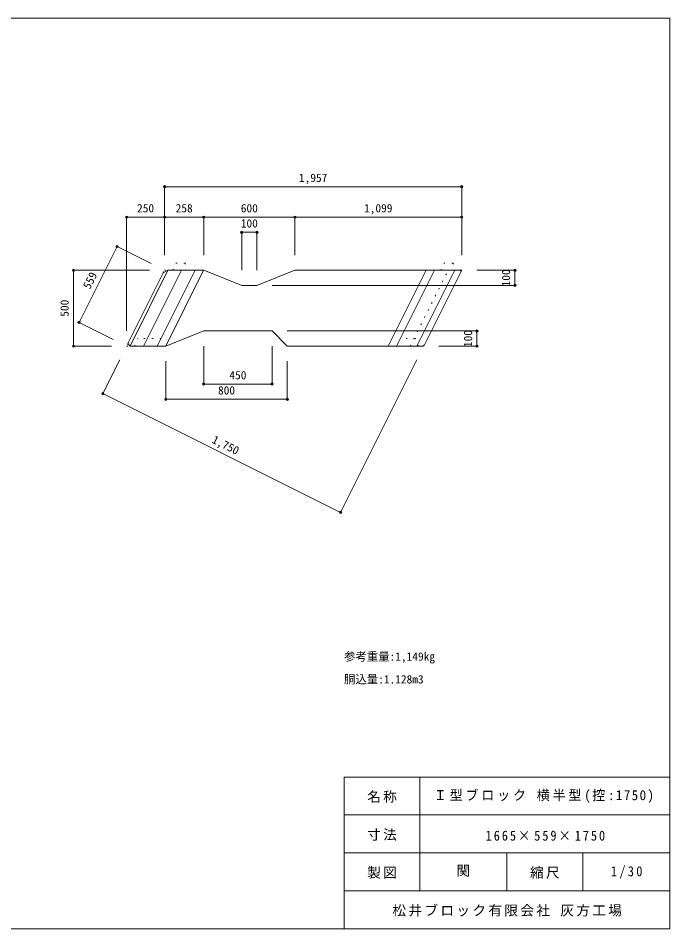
# Model space of a CAD drawing. Units: millimetres, scale not verified. Extents: x 165 to 8745, y 150 to 6150.
# Drawn here: x 4455 to 8745, y 150 to 6150 of the extents above; entities that cross this region are included whole.
import ezdxf
from ezdxf.enums import TextEntityAlignment as Align

# ---------------------------------------------------------------- set-up
doc = ezdxf.new("R2010")
doc.units = ezdxf.units.MM
doc.header["$LTSCALE"] = 30
doc.header["$PDMODE"] = 32
doc.header["$PDSIZE"] = 15
doc.linetypes.add('DOTTED', pattern=[1.75, 0.25, -1.5])
for name, color, linetype, lineweight in [('_0-0_', 7, 'Continuous', 18), ('_0-1_', 7, 'Continuous', 18), ('_0-2_', 4, 'Continuous', 9)]:
    doc.layers.add(name, color=color, linetype=linetype, lineweight=lineweight)
doc.styles.add('ＭＳ ゴシック', font='')
doc.styles.get('ＭＳ ゴシック').set_extended_font_data('MS Gothic')

msp = doc.modelspace()

# ---------------------------------------------------------------- linework, layer by layer
at = {"layer": '_0-0_'}
for p, q in [((8745, 6150), (165, 6150)), ((8745, 150), (8745, 6150)), ((8745, 1150), (6600, 1150)), ((6600, 150), (6600, 1150)), ((7100, 400), (7100, 1150)), ((8745, 900), (6600, 900)), ((8745, 650), (6600, 650)), ((7672.5, 400), (7672.5, 650)), ((8172.5, 400), (8172.5, 650)), ((8745, 400), (6600, 400)), ((165, 150), (8745, 150))]:
    msp.add_line(p, q, dxfattribs=at)
at = {"layer": '_0-1_', "linetype": 'DOTTED'}
for p, q in [((5473.77, 4489.12), (5493.77, 4536.12)), ((5553.77, 4536.12), (5493.77, 4536.12)), ((5553.77, 4536.12), (5573.77, 4489.12)), ((7237.33, 4489.12), (7257.33, 4536.12)), ((7317.33, 4536.12), (7257.33, 4536.12)), ((7317.33, 4536.12), (7337.33, 4489.12)), ((5409.83, 4471.23), (5418.77, 4489.12)), ((5418.77, 4489.12), (5441.13, 4489.12)), ((7035.89, 3989.12), (7285.89, 4489.12)), ((7375.33, 4489.12), (7365.33, 4489.12)), ((7370.86, 4480.18), (7375.33, 4489.12)), ((5220.77, 3989.12), (5242.05, 4039.12)), ((5395.02, 4039.12), (5242.05, 4039.12)), ((7069.06, 4039.12), (6971.45, 4039.12)), ((7090.33, 3989.12), (7069.06, 4039.12)), ((5177.72, 4007.01), (5168.77, 3989.12)), ((5168.77, 3989.12), (5191.13, 3989.12)), ((7115.33, 3989.12), (7125.33, 3989.12)), ((7125.33, 3989.12), (7129.8, 3998.06))]:
    msp.add_line(p, q, dxfattribs=at)
at = {"layer": '_0-1_'}
for p, q in [((5177.72, 4007.01), (5409.83, 4471.23)), ((5191.13, 3989.12), (5441.13, 4489.12)), ((5280.58, 3989.12), (5530.58, 4489.12)), ((5370.02, 3989.12), (5620.02, 4489.12)), ((5409.83, 4471.23), (5441.13, 4489.12)), ((5425.92, 3989.12), (5675.92, 4489.12)), ((5441.13, 4489.12), (5676.77, 4489.12)), ((5926.77, 4389.12), (5676.77, 4489.12)), ((6026.77, 4389.12), (6276.77, 4489.12)), ((6276.77, 4489.12), (7365.33, 4489.12)), ((6890.54, 3989.12), (7140.54, 4489.12)), ((6946.45, 3989.12), (7196.45, 4489.12)), ((7330.61, 4489.12), (7080.61, 3989.12)), ((7370.86, 4480.18), (7129.8, 3998.06)), ((7365.33, 4489.12), (7370.86, 4480.18)), ((6026.77, 4389.12), (5926.77, 4389.12)), ((5676.77, 4089.12), (5426.77, 3989.12)), ((6126.77, 4089.12), (5676.77, 4089.12)), ((6126.77, 4089.12), (6226.77, 3989.12)), ((5177.72, 4007.01), (5191.13, 3989.12)), ((5191.13, 3989.12), (5426.77, 3989.12)), ((6226.77, 3989.12), (7115.33, 3989.12)), ((7115.33, 3989.12), (7129.8, 3998.06))]:
    msp.add_line(p, q, dxfattribs=at)
at = {"layer": '_0-2_'}
for p, q in [((5418.77, 5039.12), (5418.77, 4589.12)), ((5418.77, 5039.12), (7375.33, 5039.12)), ((7375.33, 5039.12), (7375.33, 4589.12)), ((5168.77, 4839.12), (7375.33, 4839.12)), ((5168.77, 4839.12), (5168.77, 4089.12)), ((5676.77, 4839.12), (5676.77, 4589.12)), ((6276.77, 4839.12), (6276.77, 4589.12)), ((5926.77, 4739.12), (6026.77, 4739.12)), ((5926.77, 4739.12), (5926.77, 4489.12)), ((6026.77, 4739.12), (6026.77, 4489.12)), ((4855.72, 4145.64), (5105.72, 4645.64)), ((5105.72, 4645.64), (5329.33, 4533.84)), ((4818.77, 3989.12), (4818.77, 4489.12)), ((4818.77, 4489.12), (5318.77, 4489.12)), ((7725.33, 4489.12), (7475.33, 4489.12)), ((7725.33, 4489.12), (7725.33, 4389.12)), ((7725.33, 4389.12), (6126.77, 4389.12)), ((4855.72, 4145.64), (5079.33, 4033.84)), ((7475.33, 4089.12), (6226.77, 4089.12)), ((7475.33, 3989.12), (7475.33, 4089.12)), ((4818.77, 3989.12), (5068.77, 3989.12)), ((5676.77, 3739.12), (5676.77, 3989.12)), ((6126.77, 3739.12), (6126.77, 3989.12)), ((7475.33, 3989.12), (7225.33, 3989.12)), ((5012.25, 3676.07), (5124.05, 3899.68)), ((5012.25, 3676.07), (5124.05, 3899.68)), ((5426.77, 3639.12), (5426.77, 3889.12)), ((6226.77, 3639.12), (6226.77, 3889.12)), ((6577.5, 2893.45), (7080.61, 3899.68)), ((6126.77, 3739.12), (5676.77, 3739.12)), ((5012.25, 3676.07), (6577.5, 2893.45)), ((6226.77, 3639.12), (5426.77, 3639.12))]:
    msp.add_line(p, q, dxfattribs=at)
for p in [(5418.77, 5039.12), (7375.33, 5039.12), (5168.77, 4839.12), (5418.77, 4839.12), (5676.77, 4839.12), (6276.77, 4839.12), (7375.33, 4839.12), (5926.77, 4739.12), (6026.77, 4739.12), (5105.72, 4645.64), (4818.77, 4489.12), (7725.33, 4489.12), (7725.33, 4389.12), (4855.72, 4145.64), (7475.33, 4089.12), (4818.77, 3989.12), (7475.33, 3989.12), (5676.77, 3739.12), (6126.77, 3739.12), (5012.25, 3676.07), (5426.77, 3639.12), (6226.77, 3639.12), (6577.5, 2893.45)]:
    msp.add_point(p, dxfattribs=at)

# ---------------------------------------------------------------- texts
at = {"layer": '_0-0_', "color": 4, "style": 'ＭＳ ゴシック'}
for s, p in [('参考重量:1,149㎏', (6600, 1900)), ('胴込量:1.128m3', (6600, 1750))]:
    msp.add_text(s, height=54.99, dxfattribs=at).set_placement(p, align=Align.BOTTOM_LEFT)
at = {"layer": '_0-0_', "style": 'ＭＳ ゴシック'}
msp.add_text('関', height=65.98, dxfattribs=at).set_placement((7341.25, 480), align=Align.BOTTOM_LEFT)
at = {"layer": '_0-0_', "char_height": 65.98, "attachment_point": 7, "style": 'ＭＳ ゴシック'}
for s, insert in [('\\T1.17;名称', (6752.5, 980)), ('\\T1.22;\\W0.95;Ｉ型ブロック\\~横半型(控:1750)', (7191.25, 980)), ('\\T1.17;寸法', (6752.5, 730)), ('\\T1.32;\\W0.9;1665×559×1750', (7532.5, 730)), ('\\T1.17;製図', (6752.5, 480)), ('\\T1.17;縮尺', (7825, 480)), ('\\T1.38;\\W0.9;1/30', (8357.5, 480)), ('\\T1.17;松井ブロック有限会社\\~灰方工場', (6918.75, 230))]:
    msp.add_mtext(s, dxfattribs=dict(at, insert=insert))
at = {"layer": '_0-2_', "style": 'ＭＳ ゴシック'}
for s, p in [('1,957', (6303.3, 5054.12)), ('250', (5237.52, 4854.12)), ('258', (5491.52, 4854.12)), ('600', (5920.52, 4854.12)), ('1,099', (6732.3, 4854.12)), ('100', (5920.52, 4754.12)), ('450', (5845.52, 3754.12)), ('800', (5770.52, 3654.12))]:
    msp.add_text(s, height=54.99, dxfattribs=at).set_placement(p, align=Align.BOTTOM_LEFT)
for s, rotation, p in [('559', 63.435, (4942.15, 4352.04)), ('100', 90, (7710.33, 4382.87)), ('500', 90, (4803.77, 4182.87)), ('100', 90, (7460.33, 3982.87)), ('1,750', 333.435, (5717.73, 3340.1))]:
    msp.add_text(s, height=54.99, rotation=rotation, dxfattribs=at).set_placement(p, align=Align.BOTTOM_LEFT)

doc.saveas('drawing.dxf')
